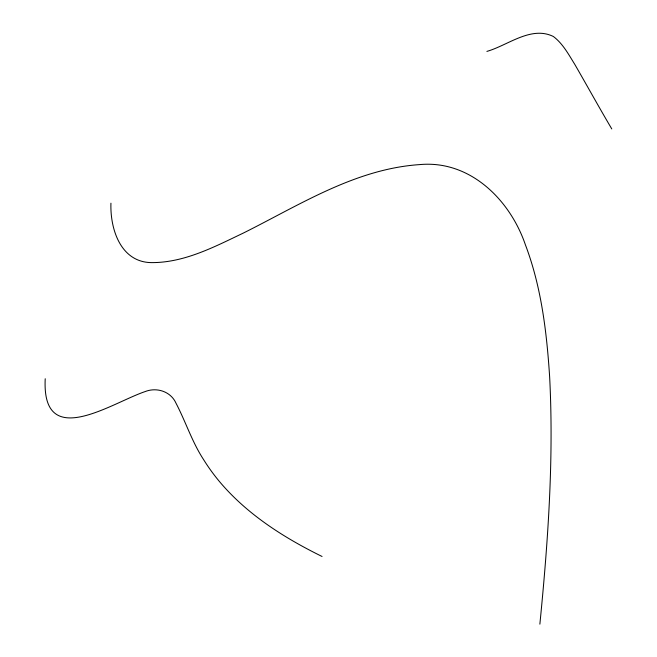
<?xml version="1.0" encoding="UTF-8"?>
<svg xmlns="http://www.w3.org/2000/svg" width="657" height="657" viewBox="0 0 657 657"><rect width="100%" height="100%" fill="white"/><g stroke="black" fill="none" stroke-linecap="round" stroke-linejoin="round"><path stroke-width="0.99" d="M539.873 624.15C547.987 542.074 553.908 459.465 549.646 376.978C546.747 332.245 541.393 287.002 525.411 244.831C510.062 199.884 470.133 159.84 419.536 164.611C355.248 168.956 299.485 205.066 243.312 233.079C214.363 246.86 184.338 262.775 151.463 262.619C120.601 262.233 110.047 228.973 110.934 203.194M486.886 51.402C507.927 45.399 531.037 25.508 553.383 36.505C562.844 43.641 568.543 54.35 574.686 64.214C587.128 85.747 599.127 107.526 611.782 128.928M322.061 556.479C284.095 537.812 247.328 514.538 219.783 481.926A376.174 265.387 -23.3 0 1 203.604 459.629C192.09 442.03 185.742 421.819 176.051 403.291C170.845 391.473 156.777 386.948 145.09 391.597C111.55 402.913 41.596 451.375 45.218 378.752"/></g></svg>
